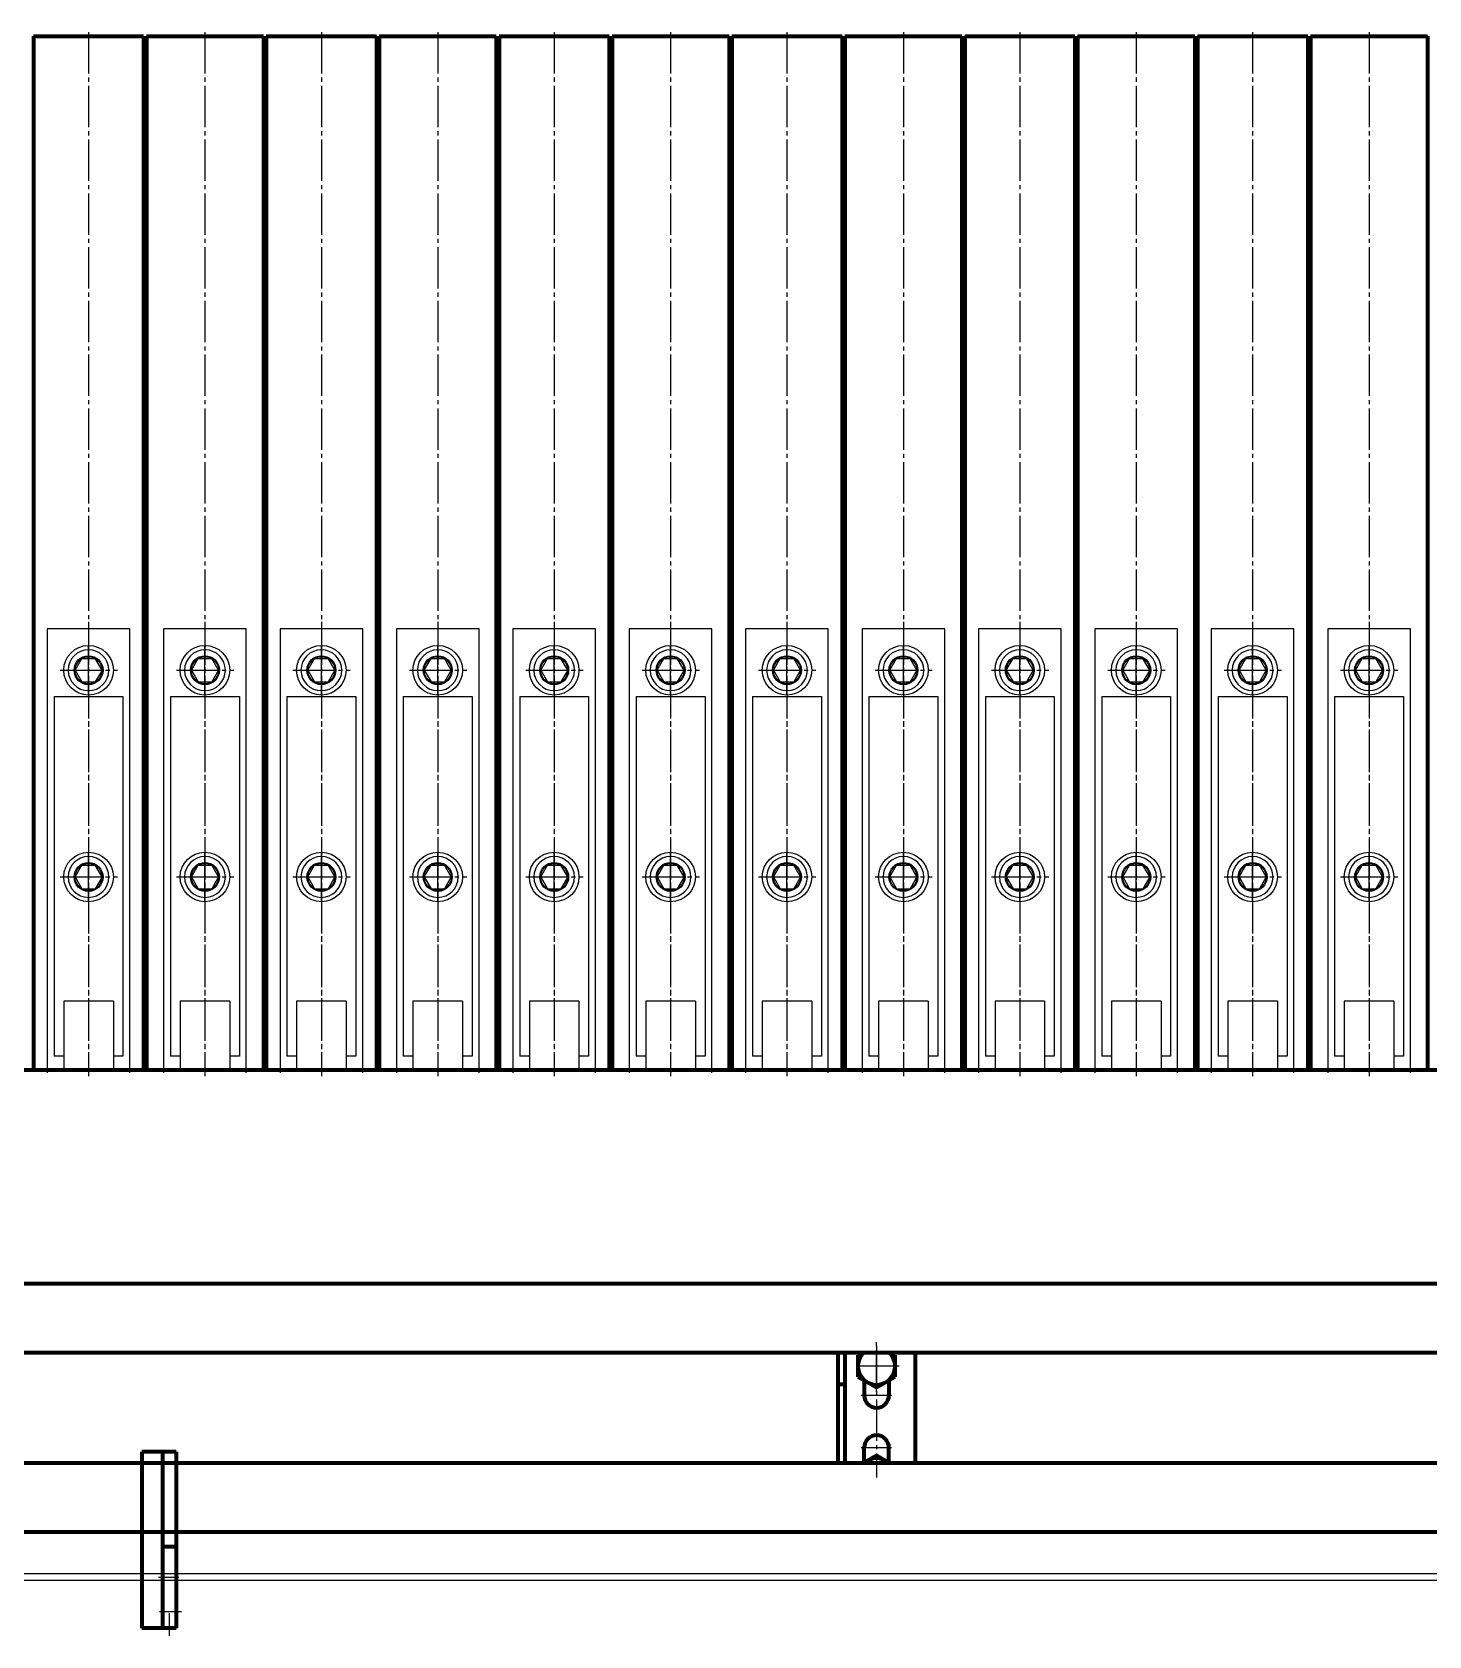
# Model space of a CAD drawing. Header units: millimetres. Extents: x -11880 to 11880, y -8400 to 8400.
# Drawn here: x -3651 to -2637, y 5189 to 6352 of the extents above; entities that cross this region are included whole.
import ezdxf

# ---------------------------------------------------------------- set-up
doc = ezdxf.new("R2010")
doc.units = ezdxf.units.MM
doc.linetypes.add('EB_DASH', pattern=[6, 3, -3])
doc.linetypes.add('EB_DASHDOT', pattern=[39, 30, -3, 3, -3])
for name, color, linetype, lineweight in [('CAXA0', 7, 'Continuous', 70), ('CAXA1', 1, 'EB_DASHDOT', 25), ('CAXA2', 6, 'EB_DASH', 25), ('CAXA3', 7, 'Continuous', 25)]:
    doc.layers.add(name, color=color, linetype=linetype, lineweight=lineweight)

# ---------------------------------------------------------------- blocks, each defined once
blk = doc.blocks.new('CAXBLOCK93', base_point=(-3610, 5599.2))
at = {"layer": 'CAXA2', "color": 6, "linetype": 'EB_DASHDOT', "lineweight": 25}
for p, q in [((-3610, 5924.2), (-3610, 5594.8)), ((-3630.6, 5889.2), (-3589, 5889.2)), ((-3630.6, 5739.2), (-3589, 5739.2))]:
    blk.add_line(p, q, dxfattribs=at)
at = {"layer": 'CAXA2', "color": 6, "linetype": 'Continuous', "lineweight": 25}
for p, q in [((-3640, 5919.2), (-3640, 5597.2)), ((-3580, 5919.2), (-3640, 5919.2)), ((-3580, 5597.2), (-3580, 5919.2)), ((-3610, 5871.3), (-3610, 5907)), ((-3619.8, 5889.2), (-3614.9, 5897.7)), ((-3619.8, 5889.2), (-3614.9, 5880.7)), ((-3614.9, 5897.7), (-3605.1, 5897.7)), ((-3600.2, 5889.2), (-3605.1, 5897.7)), ((-3600.2, 5889.2), (-3605.1, 5897.7)), ((-3600.2, 5889.2), (-3605.1, 5880.7)), ((-3614.9, 5880.7), (-3605.1, 5880.7)), ((-3635, 5870.2), (-3635, 5609.2)), ((-3635, 5870.2), (-3585, 5870.2)), ((-3585, 5870.2), (-3585, 5609.2)), ((-3610, 5721.3), (-3610, 5757)), ((-3619.8, 5739.2), (-3614.9, 5747.7)), ((-3619.8, 5739.2), (-3614.9, 5730.7)), ((-3614.9, 5747.7), (-3605.1, 5747.7)), ((-3600.2, 5739.2), (-3605.1, 5747.7)), ((-3600.2, 5739.2), (-3605.1, 5747.7)), ((-3600.2, 5739.2), (-3605.1, 5730.7)), ((-3614.9, 5730.7), (-3605.1, 5730.7)), ((-3628, 5649.2), (-3628, 5599.2)), ((-3592, 5649.2), (-3628, 5649.2)), ((-3592, 5649.2), (-3592, 5599.2)), ((-3628, 5609.2), (-3635, 5609.2)), ((-3585, 5609.2), (-3592, 5609.2)), ((-3592, 5599.2), (-3628, 5599.2))]:
    blk.add_line(p, q, dxfattribs=at)
for centre, radius in [((-3610, 5889.2), 18), ((-3610, 5889.2), 10.5), ((-3610, 5889.2), 9.81), ((-3610, 5739.2), 18), ((-3610, 5739.2), 18), ((-3610, 5739.2), 10.5), ((-3610, 5739.2), 10.5), ((-3610, 5739.2), 9.81)]:
    blk.add_circle(centre, radius, dxfattribs=at)
for centre, start, end in [((-3610, 5889.2), 0, 180), ((-3610, 5889.2), 180, 0), ((-3610, 5739.2), 0, 180), ((-3610, 5739.2), 180, 0)]:
    blk.add_arc(centre, 14.8, start, end, dxfattribs=at)
blk = doc.blocks.new('CAXBLOCK94', base_point=(-3525.5, 5599.2))
at = {"layer": 'CAXA2', "color": 6, "linetype": 'EB_DASHDOT', "lineweight": 25}
for p, q in [((-3525.5, 5924.2), (-3525.5, 5594.8)), ((-3546.1, 5889.2), (-3504.5, 5889.2)), ((-3546.1, 5739.2), (-3504.5, 5739.2))]:
    blk.add_line(p, q, dxfattribs=at)
at = {"layer": 'CAXA2', "color": 6, "linetype": 'Continuous', "lineweight": 25}
for p, q in [((-3555.5, 5919.2), (-3555.5, 5597.2)), ((-3495.5, 5919.2), (-3555.5, 5919.2)), ((-3495.5, 5597.2), (-3495.5, 5919.2)), ((-3525.5, 5871.3), (-3525.5, 5907)), ((-3535.3, 5889.2), (-3530.4, 5897.7)), ((-3535.3, 5889.2), (-3530.4, 5880.7)), ((-3530.4, 5897.7), (-3520.6, 5897.7)), ((-3515.7, 5889.2), (-3520.6, 5897.7)), ((-3515.7, 5889.2), (-3520.6, 5897.7)), ((-3515.7, 5889.2), (-3520.6, 5880.7)), ((-3530.4, 5880.7), (-3520.6, 5880.7)), ((-3550.5, 5870.2), (-3550.5, 5609.2)), ((-3550.5, 5870.2), (-3500.5, 5870.2)), ((-3500.5, 5870.2), (-3500.5, 5609.2)), ((-3525.5, 5721.3), (-3525.5, 5757)), ((-3535.3, 5739.2), (-3530.4, 5747.7)), ((-3535.3, 5739.2), (-3530.4, 5730.7)), ((-3530.4, 5747.7), (-3520.6, 5747.7)), ((-3515.7, 5739.2), (-3520.6, 5747.7)), ((-3515.7, 5739.2), (-3520.6, 5747.7)), ((-3515.7, 5739.2), (-3520.6, 5730.7)), ((-3530.4, 5730.7), (-3520.6, 5730.7)), ((-3543.5, 5649.2), (-3543.5, 5599.2)), ((-3507.5, 5649.2), (-3543.5, 5649.2)), ((-3507.5, 5649.2), (-3507.5, 5599.2)), ((-3543.5, 5609.2), (-3550.5, 5609.2)), ((-3500.5, 5609.2), (-3507.5, 5609.2)), ((-3507.5, 5599.2), (-3543.5, 5599.2))]:
    blk.add_line(p, q, dxfattribs=at)
for centre, radius in [((-3525.5, 5889.2), 18), ((-3525.5, 5889.2), 10.5), ((-3525.5, 5889.2), 9.81), ((-3525.5, 5739.2), 18), ((-3525.5, 5739.2), 18), ((-3525.5, 5739.2), 10.5), ((-3525.5, 5739.2), 10.5), ((-3525.5, 5739.2), 9.81)]:
    blk.add_circle(centre, radius, dxfattribs=at)
for centre, start, end in [((-3525.5, 5889.2), 0, 180), ((-3525.5, 5889.2), 180, 0), ((-3525.5, 5739.2), 0, 180), ((-3525.5, 5739.2), 180, 0)]:
    blk.add_arc(centre, 14.8, start, end, dxfattribs=at)
blk = doc.blocks.new('CAXBLOCK95', base_point=(-3441, 5599.2))
at = {"layer": 'CAXA2', "color": 6, "linetype": 'EB_DASHDOT', "lineweight": 25}
for p, q in [((-3441, 5924.2), (-3441, 5594.8)), ((-3461.6, 5889.2), (-3420, 5889.2)), ((-3461.6, 5739.2), (-3420, 5739.2))]:
    blk.add_line(p, q, dxfattribs=at)
at = {"layer": 'CAXA2', "color": 6, "linetype": 'Continuous', "lineweight": 25}
for p, q in [((-3471, 5919.2), (-3471, 5597.2)), ((-3411, 5919.2), (-3471, 5919.2)), ((-3411, 5597.2), (-3411, 5919.2)), ((-3441, 5871.3), (-3441, 5907)), ((-3450.8, 5889.2), (-3445.9, 5897.7)), ((-3450.8, 5889.2), (-3445.9, 5880.7)), ((-3445.9, 5897.7), (-3436.1, 5897.7)), ((-3431.2, 5889.2), (-3436.1, 5897.7)), ((-3431.2, 5889.2), (-3436.1, 5897.7)), ((-3431.2, 5889.2), (-3436.1, 5880.7)), ((-3445.9, 5880.7), (-3436.1, 5880.7)), ((-3466, 5870.2), (-3466, 5609.2)), ((-3466, 5870.2), (-3416, 5870.2)), ((-3416, 5870.2), (-3416, 5609.2)), ((-3441, 5721.3), (-3441, 5757)), ((-3450.8, 5739.2), (-3445.9, 5747.7)), ((-3450.8, 5739.2), (-3445.9, 5730.7)), ((-3445.9, 5747.7), (-3436.1, 5747.7)), ((-3431.2, 5739.2), (-3436.1, 5747.7)), ((-3431.2, 5739.2), (-3436.1, 5747.7)), ((-3431.2, 5739.2), (-3436.1, 5730.7)), ((-3445.9, 5730.7), (-3436.1, 5730.7)), ((-3459, 5649.2), (-3459, 5599.2)), ((-3423, 5649.2), (-3459, 5649.2)), ((-3423, 5649.2), (-3423, 5599.2)), ((-3459, 5609.2), (-3466, 5609.2)), ((-3416, 5609.2), (-3423, 5609.2)), ((-3423, 5599.2), (-3459, 5599.2))]:
    blk.add_line(p, q, dxfattribs=at)
for centre, radius in [((-3441, 5889.2), 18), ((-3441, 5889.2), 10.5), ((-3441, 5889.2), 9.81), ((-3441, 5739.2), 18), ((-3441, 5739.2), 18), ((-3441, 5739.2), 10.5), ((-3441, 5739.2), 10.5), ((-3441, 5739.2), 9.81)]:
    blk.add_circle(centre, radius, dxfattribs=at)
for centre, start, end in [((-3441, 5889.2), 0, 180), ((-3441, 5889.2), 180, 0), ((-3441, 5739.2), 0, 180), ((-3441, 5739.2), 180, 0)]:
    blk.add_arc(centre, 14.8, start, end, dxfattribs=at)
blk = doc.blocks.new('CAXBLOCK96', base_point=(-3356.5, 5599.2))
at = {"layer": 'CAXA2', "color": 6, "linetype": 'EB_DASHDOT', "lineweight": 25}
for p, q in [((-3356.5, 5924.2), (-3356.5, 5594.8)), ((-3377.1, 5889.2), (-3335.5, 5889.2)), ((-3377.1, 5739.2), (-3335.5, 5739.2))]:
    blk.add_line(p, q, dxfattribs=at)
at = {"layer": 'CAXA2', "color": 6, "linetype": 'Continuous', "lineweight": 25}
for p, q in [((-3386.5, 5919.2), (-3386.5, 5597.2)), ((-3326.5, 5919.2), (-3386.5, 5919.2)), ((-3326.5, 5597.2), (-3326.5, 5919.2)), ((-3356.5, 5871.3), (-3356.5, 5907)), ((-3366.3, 5889.2), (-3361.4, 5897.7)), ((-3366.3, 5889.2), (-3361.4, 5880.7)), ((-3361.4, 5897.7), (-3351.6, 5897.7)), ((-3346.7, 5889.2), (-3351.6, 5897.7)), ((-3346.7, 5889.2), (-3351.6, 5897.7)), ((-3346.7, 5889.2), (-3351.6, 5880.7)), ((-3361.4, 5880.7), (-3351.6, 5880.7)), ((-3381.5, 5870.2), (-3381.5, 5609.2)), ((-3381.5, 5870.2), (-3331.5, 5870.2)), ((-3331.5, 5870.2), (-3331.5, 5609.2)), ((-3356.5, 5721.3), (-3356.5, 5757)), ((-3366.3, 5739.2), (-3361.4, 5747.7)), ((-3366.3, 5739.2), (-3361.4, 5730.7)), ((-3361.4, 5747.7), (-3351.6, 5747.7)), ((-3346.7, 5739.2), (-3351.6, 5747.7)), ((-3346.7, 5739.2), (-3351.6, 5747.7)), ((-3346.7, 5739.2), (-3351.6, 5730.7)), ((-3361.4, 5730.7), (-3351.6, 5730.7)), ((-3374.5, 5649.2), (-3374.5, 5599.2)), ((-3338.5, 5649.2), (-3374.5, 5649.2)), ((-3338.5, 5649.2), (-3338.5, 5599.2)), ((-3374.5, 5609.2), (-3381.5, 5609.2)), ((-3331.5, 5609.2), (-3338.5, 5609.2)), ((-3338.5, 5599.2), (-3374.5, 5599.2))]:
    blk.add_line(p, q, dxfattribs=at)
for centre, radius in [((-3356.5, 5889.2), 18), ((-3356.5, 5889.2), 10.5), ((-3356.5, 5889.2), 9.81), ((-3356.5, 5739.2), 18), ((-3356.5, 5739.2), 18), ((-3356.5, 5739.2), 10.5), ((-3356.5, 5739.2), 10.5), ((-3356.5, 5739.2), 9.81)]:
    blk.add_circle(centre, radius, dxfattribs=at)
for centre, start, end in [((-3356.5, 5889.2), 0, 180), ((-3356.5, 5889.2), 180, 0), ((-3356.5, 5739.2), 0, 180), ((-3356.5, 5739.2), 180, 0)]:
    blk.add_arc(centre, 14.8, start, end, dxfattribs=at)
blk = doc.blocks.new('CAXBLOCK97', base_point=(-3272, 5599.2))
at = {"layer": 'CAXA2', "color": 6, "linetype": 'EB_DASHDOT', "lineweight": 25}
for p, q in [((-3272, 5924.2), (-3272, 5594.8)), ((-3292.6, 5889.2), (-3251, 5889.2)), ((-3292.6, 5739.2), (-3251, 5739.2))]:
    blk.add_line(p, q, dxfattribs=at)
at = {"layer": 'CAXA2', "color": 6, "linetype": 'Continuous', "lineweight": 25}
for p, q in [((-3302, 5919.2), (-3302, 5597.2)), ((-3242, 5919.2), (-3302, 5919.2)), ((-3242, 5597.2), (-3242, 5919.2)), ((-3272, 5871.3), (-3272, 5907)), ((-3281.8, 5889.2), (-3276.9, 5897.7)), ((-3281.8, 5889.2), (-3276.9, 5880.7)), ((-3276.9, 5897.7), (-3267.1, 5897.7)), ((-3262.2, 5889.2), (-3267.1, 5897.7)), ((-3262.2, 5889.2), (-3267.1, 5897.7)), ((-3262.2, 5889.2), (-3267.1, 5880.7)), ((-3276.9, 5880.7), (-3267.1, 5880.7)), ((-3297, 5870.2), (-3297, 5609.2)), ((-3297, 5870.2), (-3247, 5870.2)), ((-3247, 5870.2), (-3247, 5609.2)), ((-3272, 5721.3), (-3272, 5757)), ((-3281.8, 5739.2), (-3276.9, 5747.7)), ((-3281.8, 5739.2), (-3276.9, 5730.7)), ((-3276.9, 5747.7), (-3267.1, 5747.7)), ((-3262.2, 5739.2), (-3267.1, 5747.7)), ((-3262.2, 5739.2), (-3267.1, 5747.7)), ((-3262.2, 5739.2), (-3267.1, 5730.7)), ((-3276.9, 5730.7), (-3267.1, 5730.7)), ((-3290, 5649.2), (-3290, 5599.2)), ((-3254, 5649.2), (-3290, 5649.2)), ((-3254, 5649.2), (-3254, 5599.2)), ((-3290, 5609.2), (-3297, 5609.2)), ((-3247, 5609.2), (-3254, 5609.2)), ((-3254, 5599.2), (-3290, 5599.2))]:
    blk.add_line(p, q, dxfattribs=at)
for centre, radius in [((-3272, 5889.2), 18), ((-3272, 5889.2), 10.5), ((-3272, 5889.2), 9.81), ((-3272, 5739.2), 18), ((-3272, 5739.2), 18), ((-3272, 5739.2), 10.5), ((-3272, 5739.2), 10.5), ((-3272, 5739.2), 9.81)]:
    blk.add_circle(centre, radius, dxfattribs=at)
for centre, start, end in [((-3272, 5889.2), 0, 180), ((-3272, 5889.2), 180, 0), ((-3272, 5739.2), 0, 180), ((-3272, 5739.2), 180, 0)]:
    blk.add_arc(centre, 14.8, start, end, dxfattribs=at)
blk = doc.blocks.new('CAXBLOCK98', base_point=(-3187.5, 5599.2))
at = {"layer": 'CAXA2', "color": 6, "linetype": 'EB_DASHDOT', "lineweight": 25}
for p, q in [((-3187.5, 5924.2), (-3187.5, 5594.8)), ((-3208.1, 5889.2), (-3166.5, 5889.2)), ((-3208.1, 5739.2), (-3166.5, 5739.2))]:
    blk.add_line(p, q, dxfattribs=at)
at = {"layer": 'CAXA2', "color": 6, "linetype": 'Continuous', "lineweight": 25}
for p, q in [((-3217.5, 5919.2), (-3217.5, 5597.2)), ((-3157.5, 5919.2), (-3217.5, 5919.2)), ((-3157.5, 5597.2), (-3157.5, 5919.2)), ((-3187.5, 5871.3), (-3187.5, 5907)), ((-3197.3, 5889.2), (-3192.4, 5897.7)), ((-3197.3, 5889.2), (-3192.4, 5880.7)), ((-3192.4, 5897.7), (-3182.6, 5897.7)), ((-3177.7, 5889.2), (-3182.6, 5897.7)), ((-3177.7, 5889.2), (-3182.6, 5897.7)), ((-3177.7, 5889.2), (-3182.6, 5880.7)), ((-3192.4, 5880.7), (-3182.6, 5880.7)), ((-3212.5, 5870.2), (-3212.5, 5609.2)), ((-3212.5, 5870.2), (-3162.5, 5870.2)), ((-3162.5, 5870.2), (-3162.5, 5609.2)), ((-3187.5, 5721.3), (-3187.5, 5757)), ((-3197.3, 5739.2), (-3192.4, 5747.7)), ((-3197.3, 5739.2), (-3192.4, 5730.7)), ((-3192.4, 5747.7), (-3182.6, 5747.7)), ((-3177.7, 5739.2), (-3182.6, 5747.7)), ((-3177.7, 5739.2), (-3182.6, 5747.7)), ((-3177.7, 5739.2), (-3182.6, 5730.7)), ((-3192.4, 5730.7), (-3182.6, 5730.7)), ((-3205.5, 5649.2), (-3205.5, 5599.2)), ((-3169.5, 5649.2), (-3205.5, 5649.2)), ((-3169.5, 5649.2), (-3169.5, 5599.2)), ((-3205.5, 5609.2), (-3212.5, 5609.2)), ((-3162.5, 5609.2), (-3169.5, 5609.2)), ((-3169.5, 5599.2), (-3205.5, 5599.2))]:
    blk.add_line(p, q, dxfattribs=at)
for centre, radius in [((-3187.5, 5889.2), 18), ((-3187.5, 5889.2), 10.5), ((-3187.5, 5889.2), 9.81), ((-3187.5, 5739.2), 18), ((-3187.5, 5739.2), 18), ((-3187.5, 5739.2), 10.5), ((-3187.5, 5739.2), 10.5), ((-3187.5, 5739.2), 9.81)]:
    blk.add_circle(centre, radius, dxfattribs=at)
for centre, start, end in [((-3187.5, 5889.2), 0, 180), ((-3187.5, 5889.2), 180, 0), ((-3187.5, 5739.2), 0, 180), ((-3187.5, 5739.2), 180, 0)]:
    blk.add_arc(centre, 14.8, start, end, dxfattribs=at)
blk = doc.blocks.new('CAXBLOCK99', base_point=(-3103, 5599.2))
at = {"layer": 'CAXA2', "color": 6, "linetype": 'EB_DASHDOT', "lineweight": 25}
for p, q in [((-3103, 5924.2), (-3103, 5594.8)), ((-3123.6, 5889.2), (-3082, 5889.2)), ((-3123.6, 5739.2), (-3082, 5739.2))]:
    blk.add_line(p, q, dxfattribs=at)
at = {"layer": 'CAXA2', "color": 6, "linetype": 'Continuous', "lineweight": 25}
for p, q in [((-3133, 5919.2), (-3133, 5597.2)), ((-3073, 5919.2), (-3133, 5919.2)), ((-3073, 5597.2), (-3073, 5919.2)), ((-3103, 5871.3), (-3103, 5907)), ((-3112.8, 5889.2), (-3107.9, 5897.7)), ((-3112.8, 5889.2), (-3107.9, 5880.7)), ((-3107.9, 5897.7), (-3098.1, 5897.7)), ((-3093.2, 5889.2), (-3098.1, 5897.7)), ((-3093.2, 5889.2), (-3098.1, 5897.7)), ((-3093.2, 5889.2), (-3098.1, 5880.7)), ((-3107.9, 5880.7), (-3098.1, 5880.7)), ((-3128, 5870.2), (-3128, 5609.2)), ((-3128, 5870.2), (-3078, 5870.2)), ((-3078, 5870.2), (-3078, 5609.2)), ((-3103, 5721.3), (-3103, 5757)), ((-3112.8, 5739.2), (-3107.9, 5747.7)), ((-3112.8, 5739.2), (-3107.9, 5730.7)), ((-3107.9, 5747.7), (-3098.1, 5747.7)), ((-3093.2, 5739.2), (-3098.1, 5747.7)), ((-3093.2, 5739.2), (-3098.1, 5747.7)), ((-3093.2, 5739.2), (-3098.1, 5730.7)), ((-3107.9, 5730.7), (-3098.1, 5730.7)), ((-3121, 5649.2), (-3121, 5599.2)), ((-3085, 5649.2), (-3121, 5649.2)), ((-3085, 5649.2), (-3085, 5599.2)), ((-3121, 5609.2), (-3128, 5609.2)), ((-3078, 5609.2), (-3085, 5609.2)), ((-3085, 5599.2), (-3121, 5599.2))]:
    blk.add_line(p, q, dxfattribs=at)
for centre, radius in [((-3103, 5889.2), 18), ((-3103, 5889.2), 10.5), ((-3103, 5889.2), 9.81), ((-3103, 5739.2), 18), ((-3103, 5739.2), 18), ((-3103, 5739.2), 10.5), ((-3103, 5739.2), 10.5), ((-3103, 5739.2), 9.81)]:
    blk.add_circle(centre, radius, dxfattribs=at)
for centre, start, end in [((-3103, 5889.2), 0, 180), ((-3103, 5889.2), 180, 0), ((-3103, 5739.2), 0, 180), ((-3103, 5739.2), 180, 0)]:
    blk.add_arc(centre, 14.8, start, end, dxfattribs=at)
blk = doc.blocks.new('CAXBLOCK100', base_point=(-3018.5, 5599.2))
at = {"layer": 'CAXA2', "color": 6, "linetype": 'EB_DASHDOT', "lineweight": 25}
for p, q in [((-3018.5, 5924.2), (-3018.5, 5594.8)), ((-3039.1, 5889.2), (-2997.5, 5889.2)), ((-3039.1, 5739.2), (-2997.5, 5739.2))]:
    blk.add_line(p, q, dxfattribs=at)
at = {"layer": 'CAXA2', "color": 6, "linetype": 'Continuous', "lineweight": 25}
for p, q in [((-3048.5, 5919.2), (-3048.5, 5597.2)), ((-2988.5, 5919.2), (-3048.5, 5919.2)), ((-2988.5, 5597.2), (-2988.5, 5919.2)), ((-3018.5, 5871.3), (-3018.5, 5907)), ((-3028.3, 5889.2), (-3023.4, 5897.7)), ((-3028.3, 5889.2), (-3023.4, 5880.7)), ((-3023.4, 5897.7), (-3013.6, 5897.7)), ((-3008.7, 5889.2), (-3013.6, 5897.7)), ((-3008.7, 5889.2), (-3013.6, 5897.7)), ((-3008.7, 5889.2), (-3013.6, 5880.7)), ((-3023.4, 5880.7), (-3013.6, 5880.7)), ((-3043.5, 5870.2), (-3043.5, 5609.2)), ((-3043.5, 5870.2), (-2993.5, 5870.2)), ((-2993.5, 5870.2), (-2993.5, 5609.2)), ((-3018.5, 5721.3), (-3018.5, 5757)), ((-3028.3, 5739.2), (-3023.4, 5747.7)), ((-3028.3, 5739.2), (-3023.4, 5730.7)), ((-3023.4, 5747.7), (-3013.6, 5747.7)), ((-3008.7, 5739.2), (-3013.6, 5747.7)), ((-3008.7, 5739.2), (-3013.6, 5747.7)), ((-3008.7, 5739.2), (-3013.6, 5730.7)), ((-3023.4, 5730.7), (-3013.6, 5730.7)), ((-3036.5, 5649.2), (-3036.5, 5599.2)), ((-3000.5, 5649.2), (-3036.5, 5649.2)), ((-3000.5, 5649.2), (-3000.5, 5599.2)), ((-3036.5, 5609.2), (-3043.5, 5609.2)), ((-2993.5, 5609.2), (-3000.5, 5609.2)), ((-3000.5, 5599.2), (-3036.5, 5599.2))]:
    blk.add_line(p, q, dxfattribs=at)
for centre, radius in [((-3018.5, 5889.2), 18), ((-3018.5, 5889.2), 10.5), ((-3018.5, 5889.2), 9.81), ((-3018.5, 5739.2), 18), ((-3018.5, 5739.2), 18), ((-3018.5, 5739.2), 10.5), ((-3018.5, 5739.2), 10.5), ((-3018.5, 5739.2), 9.81)]:
    blk.add_circle(centre, radius, dxfattribs=at)
for centre, start, end in [((-3018.5, 5889.2), 0, 180), ((-3018.5, 5889.2), 180, 0), ((-3018.5, 5739.2), 0, 180), ((-3018.5, 5739.2), 180, 0)]:
    blk.add_arc(centre, 14.8, start, end, dxfattribs=at)
blk = doc.blocks.new('CAXBLOCK101', base_point=(-2934, 5599.2))
at = {"layer": 'CAXA2', "color": 6, "linetype": 'EB_DASHDOT', "lineweight": 25}
for p, q in [((-2934, 5924.2), (-2934, 5594.8)), ((-2954.6, 5889.2), (-2913, 5889.2)), ((-2954.6, 5739.2), (-2913, 5739.2))]:
    blk.add_line(p, q, dxfattribs=at)
at = {"layer": 'CAXA2', "color": 6, "linetype": 'Continuous', "lineweight": 25}
for p, q in [((-2964, 5919.2), (-2964, 5597.2)), ((-2904, 5919.2), (-2964, 5919.2)), ((-2904, 5597.2), (-2904, 5919.2)), ((-2934, 5871.3), (-2934, 5907)), ((-2943.8, 5889.2), (-2938.9, 5897.7)), ((-2943.8, 5889.2), (-2938.9, 5880.7)), ((-2938.9, 5897.7), (-2929.1, 5897.7)), ((-2924.2, 5889.2), (-2929.1, 5897.7)), ((-2924.2, 5889.2), (-2929.1, 5897.7)), ((-2924.2, 5889.2), (-2929.1, 5880.7)), ((-2938.9, 5880.7), (-2929.1, 5880.7)), ((-2959, 5870.2), (-2959, 5609.2)), ((-2959, 5870.2), (-2909, 5870.2)), ((-2909, 5870.2), (-2909, 5609.2)), ((-2934, 5721.3), (-2934, 5757)), ((-2943.8, 5739.2), (-2938.9, 5747.7)), ((-2943.8, 5739.2), (-2938.9, 5730.7)), ((-2938.9, 5747.7), (-2929.1, 5747.7)), ((-2924.2, 5739.2), (-2929.1, 5747.7)), ((-2924.2, 5739.2), (-2929.1, 5747.7)), ((-2924.2, 5739.2), (-2929.1, 5730.7)), ((-2938.9, 5730.7), (-2929.1, 5730.7)), ((-2952, 5649.2), (-2952, 5599.2)), ((-2916, 5649.2), (-2952, 5649.2)), ((-2916, 5649.2), (-2916, 5599.2)), ((-2952, 5609.2), (-2959, 5609.2)), ((-2909, 5609.2), (-2916, 5609.2)), ((-2916, 5599.2), (-2952, 5599.2))]:
    blk.add_line(p, q, dxfattribs=at)
for centre, radius in [((-2934, 5889.2), 18), ((-2934, 5889.2), 10.5), ((-2934, 5889.2), 9.81), ((-2934, 5739.2), 18), ((-2934, 5739.2), 18), ((-2934, 5739.2), 10.5), ((-2934, 5739.2), 10.5), ((-2934, 5739.2), 9.81)]:
    blk.add_circle(centre, radius, dxfattribs=at)
for centre, start, end in [((-2934, 5889.2), 0, 180), ((-2934, 5889.2), 180, 0), ((-2934, 5739.2), 0, 180), ((-2934, 5739.2), 180, 0)]:
    blk.add_arc(centre, 14.8, start, end, dxfattribs=at)
blk = doc.blocks.new('CAXBLOCK102', base_point=(-2849.5, 5599.2))
at = {"layer": 'CAXA2', "color": 6, "linetype": 'EB_DASHDOT', "lineweight": 25}
for p, q in [((-2849.5, 5924.2), (-2849.5, 5594.8)), ((-2870.1, 5889.2), (-2828.5, 5889.2)), ((-2870.1, 5739.2), (-2828.5, 5739.2))]:
    blk.add_line(p, q, dxfattribs=at)
at = {"layer": 'CAXA2', "color": 6, "linetype": 'Continuous', "lineweight": 25}
for p, q in [((-2879.5, 5919.2), (-2879.5, 5597.2)), ((-2819.5, 5919.2), (-2879.5, 5919.2)), ((-2819.5, 5597.2), (-2819.5, 5919.2)), ((-2849.5, 5871.3), (-2849.5, 5907)), ((-2859.3, 5889.2), (-2854.4, 5897.7)), ((-2859.3, 5889.2), (-2854.4, 5880.7)), ((-2854.4, 5897.7), (-2844.6, 5897.7)), ((-2839.7, 5889.2), (-2844.6, 5897.7)), ((-2839.7, 5889.2), (-2844.6, 5897.7)), ((-2839.7, 5889.2), (-2844.6, 5880.7)), ((-2854.4, 5880.7), (-2844.6, 5880.7)), ((-2874.5, 5870.2), (-2874.5, 5609.2)), ((-2874.5, 5870.2), (-2824.5, 5870.2)), ((-2824.5, 5870.2), (-2824.5, 5609.2)), ((-2849.5, 5721.3), (-2849.5, 5757)), ((-2859.3, 5739.2), (-2854.4, 5747.7)), ((-2859.3, 5739.2), (-2854.4, 5730.7)), ((-2854.4, 5747.7), (-2844.6, 5747.7)), ((-2839.7, 5739.2), (-2844.6, 5747.7)), ((-2839.7, 5739.2), (-2844.6, 5747.7)), ((-2839.7, 5739.2), (-2844.6, 5730.7)), ((-2854.4, 5730.7), (-2844.6, 5730.7)), ((-2867.5, 5649.2), (-2867.5, 5599.2)), ((-2831.5, 5649.2), (-2867.5, 5649.2)), ((-2831.5, 5649.2), (-2831.5, 5599.2)), ((-2867.5, 5609.2), (-2874.5, 5609.2)), ((-2824.5, 5609.2), (-2831.5, 5609.2)), ((-2831.5, 5599.2), (-2867.5, 5599.2))]:
    blk.add_line(p, q, dxfattribs=at)
for centre, radius in [((-2849.5, 5889.2), 18), ((-2849.5, 5889.2), 10.5), ((-2849.5, 5889.2), 9.81), ((-2849.5, 5739.2), 18), ((-2849.5, 5739.2), 18), ((-2849.5, 5739.2), 10.5), ((-2849.5, 5739.2), 10.5), ((-2849.5, 5739.2), 9.81)]:
    blk.add_circle(centre, radius, dxfattribs=at)
for centre, start, end in [((-2849.5, 5889.2), 0, 180), ((-2849.5, 5889.2), 180, 0), ((-2849.5, 5739.2), 0, 180), ((-2849.5, 5739.2), 180, 0)]:
    blk.add_arc(centre, 14.8, start, end, dxfattribs=at)
blk = doc.blocks.new('CAXBLOCK103', base_point=(-2765, 5599.2))
at = {"layer": 'CAXA2', "color": 6, "linetype": 'EB_DASHDOT', "lineweight": 25}
for p, q in [((-2765, 5924.2), (-2765, 5594.8)), ((-2785.6, 5889.2), (-2744, 5889.2)), ((-2785.6, 5739.2), (-2744, 5739.2))]:
    blk.add_line(p, q, dxfattribs=at)
at = {"layer": 'CAXA2', "color": 6, "linetype": 'Continuous', "lineweight": 25}
for p, q in [((-2795, 5919.2), (-2795, 5597.2)), ((-2735, 5919.2), (-2795, 5919.2)), ((-2735, 5597.2), (-2735, 5919.2)), ((-2765, 5871.3), (-2765, 5907)), ((-2774.8, 5889.2), (-2769.9, 5897.7)), ((-2774.8, 5889.2), (-2769.9, 5880.7)), ((-2769.9, 5897.7), (-2760.1, 5897.7)), ((-2755.2, 5889.2), (-2760.1, 5897.7)), ((-2755.2, 5889.2), (-2760.1, 5897.7)), ((-2755.2, 5889.2), (-2760.1, 5880.7)), ((-2769.9, 5880.7), (-2760.1, 5880.7)), ((-2790, 5870.2), (-2790, 5609.2)), ((-2790, 5870.2), (-2740, 5870.2)), ((-2740, 5870.2), (-2740, 5609.2)), ((-2765, 5721.3), (-2765, 5757)), ((-2774.8, 5739.2), (-2769.9, 5747.7)), ((-2774.8, 5739.2), (-2769.9, 5730.7)), ((-2769.9, 5747.7), (-2760.1, 5747.7)), ((-2755.2, 5739.2), (-2760.1, 5747.7)), ((-2755.2, 5739.2), (-2760.1, 5747.7)), ((-2755.2, 5739.2), (-2760.1, 5730.7)), ((-2769.9, 5730.7), (-2760.1, 5730.7)), ((-2783, 5649.2), (-2783, 5599.2)), ((-2747, 5649.2), (-2783, 5649.2)), ((-2747, 5649.2), (-2747, 5599.2)), ((-2783, 5609.2), (-2790, 5609.2)), ((-2740, 5609.2), (-2747, 5609.2)), ((-2747, 5599.2), (-2783, 5599.2))]:
    blk.add_line(p, q, dxfattribs=at)
for centre, radius in [((-2765, 5889.2), 18), ((-2765, 5889.2), 10.5), ((-2765, 5889.2), 9.81), ((-2765, 5739.2), 18), ((-2765, 5739.2), 18), ((-2765, 5739.2), 10.5), ((-2765, 5739.2), 10.5), ((-2765, 5739.2), 9.81)]:
    blk.add_circle(centre, radius, dxfattribs=at)
for centre, start, end in [((-2765, 5889.2), 0, 180), ((-2765, 5889.2), 180, 0), ((-2765, 5739.2), 0, 180), ((-2765, 5739.2), 180, 0)]:
    blk.add_arc(centre, 14.8, start, end, dxfattribs=at)
blk = doc.blocks.new('CAXBLOCK125', base_point=(-2680.5, 5599.2))
at = {"layer": 'CAXA2', "color": 6, "linetype": 'EB_DASHDOT', "lineweight": 25}
for p, q in [((-2680.5, 5924.2), (-2680.5, 5594.8)), ((-2701.1, 5889.2), (-2659.5, 5889.2)), ((-2701.1, 5739.2), (-2659.5, 5739.2))]:
    blk.add_line(p, q, dxfattribs=at)
at = {"layer": 'CAXA2', "color": 6, "linetype": 'Continuous', "lineweight": 25}
for p, q in [((-2710.5, 5919.2), (-2710.5, 5597.2)), ((-2650.5, 5919.2), (-2710.5, 5919.2)), ((-2650.5, 5597.2), (-2650.5, 5919.2)), ((-2680.5, 5871.3), (-2680.5, 5907)), ((-2690.3, 5889.2), (-2685.4, 5897.7)), ((-2690.3, 5889.2), (-2685.4, 5880.7)), ((-2685.4, 5897.7), (-2675.6, 5897.7)), ((-2670.7, 5889.2), (-2675.6, 5897.7)), ((-2670.7, 5889.2), (-2675.6, 5897.7)), ((-2670.7, 5889.2), (-2675.6, 5880.7)), ((-2685.4, 5880.7), (-2675.6, 5880.7)), ((-2705.5, 5870.2), (-2705.5, 5609.2)), ((-2705.5, 5870.2), (-2655.5, 5870.2)), ((-2655.5, 5870.2), (-2655.5, 5609.2)), ((-2680.5, 5721.3), (-2680.5, 5757)), ((-2690.3, 5739.2), (-2685.4, 5747.7)), ((-2690.3, 5739.2), (-2685.4, 5730.7)), ((-2685.4, 5747.7), (-2675.6, 5747.7)), ((-2670.7, 5739.2), (-2675.6, 5747.7)), ((-2670.7, 5739.2), (-2675.6, 5747.7)), ((-2670.7, 5739.2), (-2675.6, 5730.7)), ((-2685.4, 5730.7), (-2675.6, 5730.7)), ((-2698.5, 5649.2), (-2698.5, 5599.2)), ((-2662.5, 5649.2), (-2698.5, 5649.2)), ((-2662.5, 5649.2), (-2662.5, 5599.2)), ((-2698.5, 5609.2), (-2705.5, 5609.2)), ((-2655.5, 5609.2), (-2662.5, 5609.2)), ((-2662.5, 5599.2), (-2698.5, 5599.2))]:
    blk.add_line(p, q, dxfattribs=at)
for centre, radius in [((-2680.5, 5889.2), 18), ((-2680.5, 5889.2), 10.5), ((-2680.5, 5889.2), 9.81), ((-2680.5, 5739.2), 18), ((-2680.5, 5739.2), 18), ((-2680.5, 5739.2), 10.5), ((-2680.5, 5739.2), 10.5), ((-2680.5, 5739.2), 9.81)]:
    blk.add_circle(centre, radius, dxfattribs=at)
for centre, start, end in [((-2680.5, 5889.2), 0, 180), ((-2680.5, 5889.2), 180, 0), ((-2680.5, 5739.2), 0, 180), ((-2680.5, 5739.2), 180, 0)]:
    blk.add_arc(centre, 14.8, start, end, dxfattribs=at)
blk = doc.blocks.new('CAXBLOCK168', base_point=(-3559.2, 5261.4))
at = {"layer": 'CAXA0', "linetype": 'Continuous', "lineweight": 70}
for p, q in [((-3546.5, 5322.1), (-3571.5, 5322.1)), ((-3571.5, 5322.1), (-3571.5, 5194.1)), ((-3556.5, 5322.1), (-3556.5, 5194.1)), ((-3546.5, 5322.1), (-3546.5, 5194.1)), ((-3546.5, 5253.1), (-3556.5, 5253.1)), ((-3546.5, 5194.1), (-3571.5, 5194.1))]:
    blk.add_line(p, q, dxfattribs=at)
at = {"layer": 'CAXA1', "linetype": 'EB_DASHDOT', "lineweight": 25}
for p, q in [((-3559.2, 5231.1), (-3544.5, 5231.1)), ((-3558.6, 5206.1), (-3542.7, 5206.1))]:
    blk.add_line(p, q, dxfattribs=at)
at = {"layer": 'CAXA1', "color": 1, "linetype": 'EB_DASHDOT', "lineweight": 25}
blk.add_line((-3551.5, 5205), (-3551.5, 5188.5), dxfattribs=at)

msp = doc.modelspace()

# ---------------------------------------------------------------- linework, layer by layer
at = {"layer": 'CAXA0', "linetype": 'Continuous', "lineweight": 70}
for p, q in [((-3650.03, 6349.15), (-3650.03, 5599.15)), ((-3650.03, 6349.15), (-3570.03, 6349.15)), ((-3570.03, 6349.15), (-3570.03, 5599.15)), ((-3570.03, 6349.15), (-3570.03, 5599.15)), ((-3568.03, 6349.15), (-3568.03, 5599.15)), ((-3568.03, 6349.15), (-3568.03, 5599.15)), ((-3568.03, 6349.15), (-3483.03, 6349.15)), ((-3483.03, 6349.15), (-3483.03, 5599.15)), ((-3481.03, 6349.15), (-3481.03, 5599.15)), ((-3481.03, 6349.15), (-3401.03, 6349.15)), ((-3401.03, 6349.15), (-3401.03, 5599.15)), ((-3401.03, 6349.15), (-3401.03, 5599.15)), ((-3399.03, 6349.15), (-3399.03, 5599.15)), ((-3399.03, 6349.15), (-3399.03, 5599.15)), ((-3399.03, 6349.15), (-3314.03, 6349.15)), ((-3314.03, 6349.15), (-3314.03, 5599.15)), ((-3312.03, 6349.15), (-3312.03, 5599.15)), ((-3312.03, 6349.15), (-3232.03, 6349.15)), ((-3232.03, 6349.15), (-3232.03, 5599.15)), ((-3232.03, 6349.15), (-3232.03, 5599.15)), ((-3230.03, 6349.15), (-3230.03, 5599.15)), ((-3230.03, 6349.15), (-3230.03, 5599.15)), ((-3230.03, 6349.15), (-3145.03, 6349.15)), ((-3145.03, 6349.15), (-3145.03, 5599.15)), ((-3143.03, 6349.15), (-3143.03, 5599.15)), ((-3143.03, 6349.15), (-3063.03, 6349.15)), ((-3063.03, 6349.15), (-3063.03, 5599.15)), ((-3063.03, 6349.15), (-3063.03, 5599.15)), ((-3061.03, 6349.15), (-3061.03, 5599.15)), ((-3061.03, 6349.15), (-3061.03, 5599.15)), ((-3061.03, 6349.15), (-2976.03, 6349.15)), ((-2976.03, 6349.15), (-2976.03, 5599.15)), ((-2974.03, 6349.15), (-2974.03, 5599.15)), ((-2974.03, 6349.15), (-2894.03, 6349.15)), ((-2894.03, 6349.15), (-2894.03, 5599.15)), ((-2894.03, 6349.15), (-2894.03, 5599.15)), ((-2892.03, 6349.15), (-2892.03, 5599.15)), ((-2892.03, 6349.15), (-2892.03, 5599.15)), ((-2892.03, 6349.15), (-2807.03, 6349.15)), ((-2807.03, 6349.15), (-2807.03, 5599.15)), ((-2805.03, 6349.15), (-2805.03, 5599.15)), ((-2805.03, 6349.15), (-2725.03, 6349.15)), ((-2725.03, 6349.15), (-2725.03, 5599.15)), ((-2725.03, 6349.15), (-2725.03, 5599.15)), ((-2723.03, 6349.15), (-2723.03, 5599.15)), ((-2723.03, 6349.15), (-2723.03, 5599.15)), ((-2723.03, 6349.15), (-2638.03, 6349.15)), ((-2638.03, 6349.15), (-2638.03, 5599.15)), ((-3650.03, 5599.15), (-3570.03, 5599.15)), ((-3568.03, 5599.15), (-3483.03, 5599.15)), ((-3481.03, 5599.15), (-3401.03, 5599.15)), ((-3399.03, 5599.15), (-3314.03, 5599.15)), ((-3312.03, 5599.15), (-3232.03, 5599.15)), ((-3230.03, 5599.15), (-3145.03, 5599.15)), ((-3143.03, 5599.15), (-3063.03, 5599.15)), ((-3061.03, 5599.15), (-2976.03, 5599.15)), ((-2974.03, 5599.15), (-2894.03, 5599.15)), ((-2892.03, 5599.15), (-2807.03, 5599.15)), ((-2805.03, 5599.15), (-2725.03, 5599.15)), ((-2723.03, 5599.15), (-2638.03, 5599.15)), ((-7276.03, 5444.11), (-2100.48, 5444.11)), ((-7276.03, 5394.11), (-2097.52, 5394.11)), ((-7276.03, 5314.11), (-2088.61, 5314.11)), ((-7276.03, 5264.11), (-2085.72, 5264.11))]:
    msp.add_line(p, q, dxfattribs=at)
at = {"layer": 'CAXA0'}
for p, q in [((-7726.03, 5599.15), (-2060.03, 5599.15)), ((-3048.04, 5394.11), (-3051.53, 5392.1)), ((-3051.53, 5392.1), (-3051.53, 5376.51)), ((-3024.53, 5392.1), (-3028.02, 5394.11)), ((-3024.53, 5376.51), (-3024.53, 5392.1)), ((-3051.53, 5376.51), (-3038.03, 5368.72)), ((-3038.03, 5368.72), (-3024.53, 5376.51)), ((-3038.03, 5319.51), (-3047.38, 5314.11)), ((-3028.69, 5314.11), (-3038.03, 5319.51))]:
    msp.add_line(p, q, dxfattribs=at)
at = {"layer": 'CAXA0', "color": 7, "linetype": 'Continuous', "lineweight": 70}
for p, q in [((-3066.03, 5394.11), (-3066.03, 5314.11)), ((-3061.03, 5394.11), (-3061.03, 5314.11)), ((-3010.03, 5394.11), (-3010.03, 5314.11)), ((-3066.03, 5371.11), (-3061.03, 5371.11)), ((-3047.03, 5374.24), (-3047.03, 5363.11)), ((-3029.03, 5374.24), (-3029.03, 5363.11)), ((-3047.03, 5314.11), (-3047.03, 5325.11)), ((-3029.03, 5314.11), (-3029.03, 5325.11))]:
    msp.add_line(p, q, dxfattribs=at)
at = {"layer": 'CAXA0'}
for centre, start, end in [((-3038.03, 5384.3), 133.40265, 46.59735), ((-3038.03, 5303.92), 49.02, 130.98)]:
    msp.add_arc(centre, 13.5, start, end, dxfattribs=at)
at = {"layer": 'CAXA0', "color": 7, "linetype": 'Continuous', "lineweight": 70}
for centre, start, end in [((-3038.03, 5363.11), 180, 0), ((-3038.03, 5325.11), 0, 180)]:
    msp.add_arc(centre, 9, start, end, dxfattribs=at)
at = {"layer": 'CAXA1', "linetype": 'EB_DASHDOT', "lineweight": 25}
for p, q in [((-3610.03, 6352.15), (-3610.03, 5596.15)), ((-3525.53, 6352.15), (-3525.53, 5596.15)), ((-3441.03, 6352.15), (-3441.03, 5596.15)), ((-3356.53, 6352.15), (-3356.53, 5596.15)), ((-3272.03, 6352.15), (-3272.03, 5596.15)), ((-3187.53, 6352.15), (-3187.53, 5596.15)), ((-3103.03, 6352.15), (-3103.03, 5596.15)), ((-3018.53, 6352.15), (-3018.53, 5596.15)), ((-2934.03, 6352.15), (-2934.03, 5596.15)), ((-2849.53, 6352.15), (-2849.53, 5596.15)), ((-2765.03, 6352.15), (-2765.03, 5596.15)), ((-2680.53, 6352.15), (-2680.53, 5596.15)), ((-3038.03, 5365.72), (-3038.03, 5402.89)), ((-3021.53, 5384.3), (-3054.53, 5384.3))]:
    msp.add_line(p, q, dxfattribs=at)
at = {"layer": 'CAXA1', "color": 1, "linetype": 'EB_DASHDOT', "lineweight": 25}
for p, q in [((-3038.03, 5398.98), (-3038.03, 5303.53)), ((-3049.22, 5363.11), (-3027.07, 5363.11)), ((-3049.22, 5325.11), (-3027.07, 5325.11))]:
    msp.add_line(p, q, dxfattribs=at)
at = {"layer": 'CAXA3', "color": 3, "linetype": 'Continuous', "lineweight": 25}
for p, q in [((-1676.04, 5233.6), (-7066.03, 5233.6)), ((-1676.04, 5228.6), (-7066.03, 5228.6))]:
    msp.add_line(p, q, dxfattribs=at)

# ---------------------------------------------------------------- block references
at = {"layer": 'CAXA0', "linetype": 'Continuous', "lineweight": 70}
for name, p in [('CAXBLOCK93', (-3610.03, 5599.15)), ('CAXBLOCK94', (-3525.53, 5599.15)), ('CAXBLOCK95', (-3441.03, 5599.15)), ('CAXBLOCK96', (-3356.53, 5599.15)), ('CAXBLOCK97', (-3272.03, 5599.15)), ('CAXBLOCK98', (-3187.53, 5599.15)), ('CAXBLOCK99', (-3103.03, 5599.15)), ('CAXBLOCK100', (-3018.53, 5599.15)), ('CAXBLOCK101', (-2934.03, 5599.15)), ('CAXBLOCK102', (-2849.53, 5599.15)), ('CAXBLOCK103', (-2765.03, 5599.15)), ('CAXBLOCK125', (-2680.53, 5599.15)), ('CAXBLOCK168', (-3559.16, 5261.45))]:
    msp.add_blockref(name, p, dxfattribs=at)

doc.saveas('drawing.dxf')
